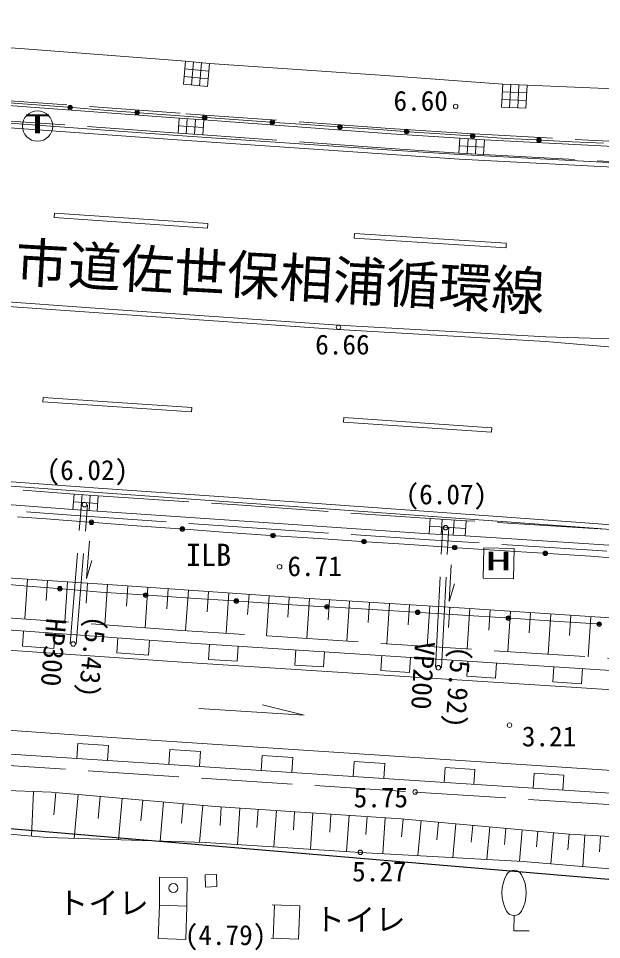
# Model space of a CAD drawing. Units: millimetres, scale not verified. Extents: x -107123 to 114729, y -74161 to 66839.
# Drawn here: x -22341 to -3093, y 2984 to 33414 of the extents above; entities that cross this region are included whole.
import ezdxf
from ezdxf.enums import TextEntityAlignment as Align

# ---------------------------------------------------------------- set-up
doc = ezdxf.new("R2010")
doc.units = ezdxf.units.MM
doc.header["$LTSCALE"] = 500
doc.linetypes.add('DASHED', pattern=[7.5, 6, -1.5])
for name, color, linetype, lineweight in [('1-0_一 般', 7, 'Continuous', 9), ('1-2_躯体', 1, 'Continuous', 30), ('1-8_0', 8, 'Continuous', 13)]:
    doc.layers.add(name, color=color, linetype=linetype, lineweight=lineweight)
doc.styles.add('ＭＳ ゴシック', font='')
doc.styles.get('ＭＳ ゴシック').set_extended_font_data('MS Gothic')

msp = doc.modelspace()

# ---------------------------------------------------------------- linework, layer by layer
at = {"layer": '1-0_一 般'}
for p, q in [((-16561.2, 31976.6), (-16632.3, 31213.9)), ((-16296.3, 31951.8), (-16367.4, 31189.2)), ((-16849.8, 31747), (-16055.1, 31672.9)), ((-16031.4, 31927.1), (-10082.9, 31514.6)), ((-16873.5, 31492.8), (-16078.8, 31418.7)), ((-10082.9, 31514.6), (-6353.9, 31246)), ((-6087.3, 31232.2), (-6126.8, 30471.8)), ((-5820.8, 31218.4), (-5860.3, 30458)), ((-6380.1, 30739.1), (-5580.6, 30697.6)), ((-6367, 30992.5), (-5567.5, 30951.1)), ((-22785.3, 30636.3), (-21741.3, 30556.6)), ((-20697.2, 30476.8), (-21741.3, 30556.6)), ((-20571.9, 30467.3), (-19527.8, 30387.5)), ((-18483.7, 30307.8), (-19527.8, 30387.5)), ((-18358.4, 30298.2), (-17314.3, 30218.5)), ((-16260.5, 30145), (-17314.3, 30218.5)), ((-16134.1, 30136.2), (-15080.3, 30062.8)), ((-16242.2, 29815.1), (-17054.3, 29870.2)), ((-16767, 30097.6), (-16800.3, 29606.1)), ((-16496.2, 30079.2), (-16529.6, 29587.8)), ((-16225.5, 30060.8), (-10043.3, 29606)), ((-14026.5, 29989.4), (-15080.3, 30062.8)), ((-13900.1, 29980.6), (-12846.3, 29907.1)), ((-11792.5, 29833.7), (-12846.3, 29907.1)), ((-11666, 29824.9), (-10612.3, 29751.5)), ((-9585.1, 29680.9), (-10612.3, 29751.5)), ((-7773.5, 29456.6), (-10043.3, 29606)), ((-9461.8, 29672.4), (-8434.7, 29601.8)), ((-7407.5, 29531.2), (-8434.7, 29601.8)), ((-7284.2, 29522.7), (-6257.1, 29452.1)), ((-7501.6, 29440.3), (-7531.2, 28946.1)), ((-7229.8, 29424.1), (-7259.4, 28929.8)), ((-5221.7, 29399.7), (-6257.1, 29452.1)), ((-5097.5, 29393.5), (-4062.1, 29341.1)), ((-3026.8, 29288.8), (-4062.1, 29341.1)), ((-6972.8, 29160.7), (-7788.3, 29209.5)), ((-21156.5, 26982.7), (-21166.7, 26833.1)), ((-21166.7, 26833.1), (-16100.7, 26486.5)), ((-16090.5, 26636.2), (-21156.5, 26982.7)), ((-16090.5, 26636.2), (-16100.7, 26486.5)), ((-11245.4, 26309.3), (-11255, 26159.6)), ((-6237.5, 25990.2), (-11245.4, 26309.3)), ((-11255, 26159.6), (-6247.1, 25840.5)), ((-6237.5, 25990.2), (-6247.1, 25840.5)), ((-21525.4, 20893.7), (-21535.4, 20744)), ((-21535.4, 20744), (-16626.8, 20415.4)), ((-16616.8, 20565), (-21525.4, 20893.7)), ((-16616.8, 20565), (-16626.8, 20415.4)), ((-11597.3, 20224.8), (-11607.6, 20075.1)), ((-6718.3, 19890.9), (-11597.3, 20224.8)), ((-11607.6, 20075.1), (-6728.5, 19741.3)), ((-6718.3, 19890.9), (-6728.5, 19741.3)), ((-20276.3, 17174.1), (-20239.5, 17683.4)), ((-20009.9, 17154.8), (-19973, 17664.1)), ((-20524.4, 17448.1), (-19725, 17390.1)), ((-22372.8, 16954.2), (-21429.8, 16882)), ((-20016, 16775.8), (-21429.8, 16882)), ((-19846.4, 16763.1), (-18432.6, 16656.8)), ((-8387.7, 16363.4), (-8357.5, 16866)), ((-7990.9, 16339.6), (-7960.7, 16842.1)), ((-17018.8, 16550.6), (-18432.6, 16656.8)), ((-16849.1, 16537.9), (-15435.3, 16431.6)), ((-8769.4, 16638.5), (-7579, 16567.1)), ((-14020.9, 16337.5), (-15435.3, 16431.6)), ((-13851.2, 16326.2), (-12436.8, 16232)), ((-11022.4, 16137.9), (-12436.8, 16232)), ((-10852.6, 16126.6), (-9438.2, 16032.4)), ((-8026.9, 15940.9), (-9438.2, 16032.4)), ((-7857.5, 15929.9), (-6446.1, 15838.4)), ((-5034.8, 15746.8), (-6446.1, 15838.4)), ((-4865.4, 15735.8), (-3454.1, 15644.3)), ((-2328.3, 15551.9), (-3454.1, 15644.3)), ((-23572.3, 14789.3), (-22311.1, 14684.4)), ((-21049.9, 14579.5), (-22311.1, 14684.4)), ((-22038.2, 14890.7), (-22126.3, 13574.6)), ((-21380.1, 14846.6), (-21424.2, 14188.6)), ((-20722, 14802.6), (-20810.7, 13478.9)), ((-20060.2, 14758.2), (-20104.5, 14096.4)), ((-19398.4, 14713.9), (-19487.5, 13382.7)), ((-18732.9, 14668.1), (-18779.7, 14002.7)), ((-18067.5, 14621.3), (-18161.4, 13286.4)), ((-20898.6, 14566.9), (-19637.4, 14462)), ((-18226.9, 14368.8), (-19637.4, 14462)), ((-18057.6, 14357.6), (-16647.2, 14264.4)), ((-17400, 14574.3), (-17447, 13906.8)), ((-16732.5, 14527.3), (-16826.7, 13189.3)), ((-16063.5, 14480.2), (-16110.6, 13811.2)), ((-15394.6, 14433.1), (-15488.3, 13101.9)), ((-14729, 14386.2), (-14775.8, 13720.6)), ((-14063.3, 14339.4), (-14156.6, 13015.1)), ((-15236.7, 14171.2), (-16647.2, 14264.4)), ((-15067.4, 14160), (-13656.9, 14066.8)), ((-12244.3, 13980.8), (-13656.9, 14066.8)), ((-13401.2, 14292.8), (-13447.8, 13630.6)), ((-12738.8, 14248.8), (-12821.7, 12928)), ((-12078.5, 14207.3), (-12119.9, 13547)), ((-11418.1, 14165.9), (-11501.1, 12841.9)), ((-10756.1, 14124.4), (-10797.6, 13462.4)), ((-10094.1, 14082.9), (-10177.4, 12755.6)), ((-9430.5, 14041.3), (-9472.1, 13377.6)), ((-8766.8, 13999.6), (-8850.3, 12669.1)), ((-16978.1, 12798.2), (-33129.5, 13975.7)), ((-12074.8, 13970.5), (-10662.2, 13884.5)), ((-9249.5, 13798.5), (-10662.2, 13884.5)), ((-9080, 13788.2), (-7667.4, 13702.2)), ((-8101.6, 13957.9), (-8143.3, 13292.6)), ((-6254.1, 13608.5), (-7667.4, 13702.2)), ((-7436.4, 13915.5), (-7525, 12582.7)), ((-6770, 13871.2), (-6814.3, 13204.8)), ((-6103.6, 13826.9), (-6192, 12495.8)), ((-5438, 13782.7), (-5482.2, 13117.1)), ((-4772.4, 13738.4), (-4860.8, 12409)), ((-4107.7, 13694.3), (-4151.9, 13029.5)), ((-6084.5, 13597.2), (-4671.2, 13503.5)), ((-3257.9, 13409.7), (-4671.2, 13503.5)), ((-3443, 13650.1), (-3531.2, 12322.3)), ((-33182.8, 13256.1), (-16781.4, 12137)), ((-18780.6, 9626.4), (-33374.7, 10667.1)), ((-27712.1, 8118.2), (-21263.4, 7851.5)), ((-21843.8, 7875.5), (-21904.8, 6400.1)), ((-21106.5, 7837.9), (-21170.6, 7102.3)), ((-20371, 7773.8), (-20497.1, 6324.3)), ((-19646.2, 7710.8), (-19709.3, 6986)), ((-18921.4, 7647.7), (-19040.6, 6278)), ((-18236.6, 7588.1), (-18296.2, 6903.3)), ((-17551.7, 7528.5), (-17664.4, 6234.4)), ((-16904.7, 7472.2), (-16961, 6825.1)), ((-16257.6, 7415.9), (-16364, 6193.1)), ((-15645.9, 7366.9), (-15686.6, 6754.6)), ((-15033.5, 7326.2), (-15113.7, 6120.5)), ((-14430.7, 7286.1), (-14470.7, 6683.2)), ((-13827.8, 7246), (-13907.7, 6044.4)), ((-13227, 7206.1), (-13266.9, 6605.3)), ((-12626.2, 7166.1), (-12705.8, 5968.7)), ((-12027.5, 7126.3), (-12067.3, 6527.6)), ((-11428.7, 7086.5), (-11508.1, 5893.2)), ((-10832, 7046.8), (-10871.7, 6450.2)), ((-10235.4, 7007.2), (-10314.1, 5823.3)), ((-21397, 6352.8), (-28294.5, 6994.6)), ((-9643.6, 6966.2), (-9697.4, 6375.4)), ((-9052.8, 6912.4), (-9157.9, 5758.8)), ((-8475.9, 6859.8), (-8528.5, 6283)), ((-7899.1, 6807.2), (-8000.6, 5694.2)), ((-7342.6, 6756.5), (-7393.4, 6200)), ((-6786.1, 6705.8), (-6884, 5631.9)), ((-6249.2, 6656.9), (-6298.1, 6119.9)), ((-5712.3, 6607.9), (-5806.7, 5571.8)), ((-5194.2, 6560.7), (-5241.4, 6042.7)), ((-4676.2, 6513.5), (-4769.7, 5486.9)), ((-4162.9, 6466.7), (-4209.7, 5953.4)), ((-4160.7, 6466.5), (5765.3, 5873.9)), ((-3648.4, 6435.9), (-3710.5, 5396.2)), ((-3128.6, 6404.9), (-3159.6, 5885)), ((-16779.5, 4090.1), (-16776.5, 5019.1)), ((-13055.2, 4097.8), (-13964.6, 4130.8)), ((-13890.4, 4129.7), (-13930.4, 3030.4)), ((-5982.8, 3776.6), (-5983.6, 3276.6)), ((-5983.6, 3276.6), (-5483.6, 3275.8))]:
    msp.add_line(p, q, dxfattribs=at)
at = {"layer": '1-0_一 般', "linetype": 'DASHED'}
for p, q in [((-17073.9, 29624.7), (-22754.4, 30034.2)), ((-10076.1, 29112.4), (-16258.9, 29569.4)), ((-10079.3, 29781.9), (-7706.4, 29620.6)), ((-10076.1, 29112.4), (-7801.2, 28962.3)), ((-20634.8, 12757.9), (-20262, 17361)), ((-20435.5, 12741.8), (-20062.6, 17344.8)), ((-8580, 11968.6), (-8338.1, 16594.8)), ((-8380.3, 11958.1), (-8138.4, 16584.4))]:
    msp.add_line(p, q, dxfattribs=at)
for points in [[(-10079.3, 29781.9), (-17004.4, 30280.5), (-22633.8, 30695.9), (-27423.2, 31080.1), (-30969.6, 31353.6), (-37974.1, 31943.8), (-41862.2, 32331), (-47464.9, 32901.6), (-52278, 33413.7)], [(-7706.4, 29620.6), (-1424.4, 29281.6), (2512, 29080.1)], [(-6987.6, 28913.6), (-1421.1, 28615.3), (2461.8, 28421.5)], [(-48545, 20174.5), (-44745.9, 19794.2), (-38783, 19219.1), (-36852.2, 19038.9), (-32506, 18653.1), (-30673.2, 18499), (-25926.9, 18101.7), (-20505.9, 17702.7)], [(-48629.6, 19462.5), (-44940, 19094.4), (-38861.3, 18518.6), (-36876.7, 18328.4), (-32590.1, 17948.4), (-30576.4, 17770.9), (-25812.4, 17392.8), (-20455, 16990.2)], [(-19707, 17644.8), (-15113.2, 17340.2), (-8754.3, 16889.8)], [(-20455, 16990.2), (-15104.5, 16615.6), (-8771.5, 16188.8)], [(794.6, 16281.5), (-3533.2, 16578.8), (-7551.9, 16817.6)], [(26305.2, 13245.4), (21812.7, 13662), (16572.6, 14152.9), (11659, 14602.5), (6469.6, 15071.7), (823.7, 15544.2), (-3392.1, 15849.5), (-8771.5, 16188.8)], [(5919.7, 11726.7), (94.1, 12085.9), (-16950.5, 13197.2), (-33099.9, 14374.6)], [(-33462.1, 9488.7), (-27523.5, 9045.6), (-9244.3, 7858.1)], [(-9244.3, 7858.1), (2416.2, 7104.6), (5950.4, 6873.9)]]:
    msp.add_lwpolyline(points, dxfattribs=at)
at = {"layer": '1-0_一 般'}
for points in [[(-4935.7, 22893.4), (-11772.9, 23284.2), (-18894.1, 23777.7), (-24084.5, 24147.3), (-28351.1, 24463.8), (-32616.8, 24821.4), (-34511.2, 24977.8), (-37430, 25251.8), (-42255, 25719.2), (-47224.4, 26201), (-50947.9, 26603.9), (-54234.6, 26949.9), (-63144.3, 27949.7), (-68360.3, 28601.1), (-72412, 29137.3), (-76329, 29663.8), (-81210.1, 30325.1), (-85951.9, 30968.7), (-91577.4, 31743.4), (-98197.4, 32612), (-101400.8, 33061.9)], [(-26489.7, 32717.9), (-22145.5, 32406), (-16826.1, 32001.3)], [(-38049.9, 31112.1), (-31158.8, 30519.5), (-27555.6, 30200), (-22784.9, 29815.2), (-17098.4, 29400.5), (-10018.1, 28915.6), (-7796.1, 28764.7), (-1432.5, 28429.2), (2447.5, 28229.2), (6687.9, 28052.3), (9851.3, 27910.8), (19993.8, 27474.6), (23844.5, 27309.9), (23845.1, 27309.9)], [(29260.3, 27228.5), (23850.9, 27459.8), (20000.3, 27624.5), (9857.9, 28060.7), (6694.4, 28202.2), (2454.5, 28379.1), (-1424.7, 28579), (-7787.1, 28914.5), (-10007.9, 29065.3), (-17087.8, 29550.1), (-22773.4, 29964.8), (-27543, 30349.4), (-31145.8, 30669), (-38036.5, 31261.5)], [(-5554.3, 31204.5), (-1376.4, 31027.4), (2586.6, 30872.7)], [(-26665.1, 30853.2), (-22670.8, 30535.9), (-17037.7, 30115.9)], [(2498.1, 28915.9), (-1417.2, 29117.2), (-6958, 29407.8)], [(-102585.9, 27184), (-92676, 25816.1), (-85006.3, 24761.3), (-79953.5, 24062.1), (-76934.1, 23662.2), (-70966.1, 22858.6), (-64763.5, 22019.7), (-61407, 21608.1), (-56891.6, 21104.4), (-52716.9, 20641.7), (-48587.3, 20200.8), (-44796.8, 19810.9), (-38800.4, 19226), (-36843.2, 19067.2), (-30679.3, 18558.3), (-25906.8, 18199.5), (-19715.1, 17749.8), (-15098.3, 17423), (-7594.2, 16887.1), (-3507.2, 16588.2), (6480.1, 15806), (11735.8, 15350.9), (17843.1, 14775.3), (26385.1, 13996.8)], [(26398.8, 14146.2), (17857, 14924.7), (11749.3, 15500.3), (6492.5, 15955.5), (-3495.9, 16737.8), (-7583.4, 17036.7), (-15087.7, 17572.7), (-19704.3, 17899.4), (-25895.7, 18349.1), (-30667.5, 18707.9), (-36830.9, 19216.7), (-38787.1, 19375.4), (-44781.8, 19960.2), (-48571.7, 20350), (-52700.7, 20790.9), (-56875, 21253.5), (-61389.6, 21757.1), (-64744.4, 22168.5), (-70946, 23007.2), (-76914.2, 23810.9), (-79933.4, 24210.7), (-84985.8, 24909.9), (-92655.6, 25964.7), (-102565.4, 27332.6)], [(-37444.2, 25102.4), (-34524.3, 24828.4), (-32629.2, 24671.9), (-28362.9, 24314.2), (-24095.4, 23997.7), (-18904.6, 23628.1), (-11782.4, 23134.5), (-4946.3, 22743.7), (-140, 22335), (4948.5, 21933.4), (11540.5, 21382.6), (15728.9, 21028.7), (19912.5, 20667), (23509.7, 20364.6), (28841.2, 19991.8)], [(23660.4, 22026.7), (20095, 22116.5), (15498.5, 22249.7), (10984.9, 22385.7), (4320.4, 22585.2), (-526.7, 22758.4), (-4938.7, 22893.5)], [(-20542.8, 17193.4), (-25888.5, 17596), (-30574.1, 17970.2), (-32572.6, 18151.6), (-36863.9, 18530.2), (-38848.8, 18711), (-44786.7, 19296.2), (-48717.9, 19678.8)], [(-19743.4, 17135.5), (-14402.3, 16772.9), (-8784.4, 16387.2)], [(-19995.1, 16142.8), (-20091.9, 14906.2), (-19915.9, 15506.3)], [(-7594.1, 16315.8), (-3508.8, 16061.2), (752.2, 15766)], [(-8053.4, 15368.1), (-8128.6, 14151.9), (-7944.7, 14735)], [(4686.9, 13021.8), (-1818.4, 13542.1), (-7613.2, 13927.3), (-13081.6, 14270.3), (-19073.7, 14692.1), (-23714.2, 15003)], [(-22173.5, 13177), (-22209.9, 12678.3), (-21170.8, 12602.5), (-21134.5, 13101.2)], [(-19056.3, 12949.7), (-19092.6, 12451), (-18053.5, 12375.2), (-18017.2, 12873.9)], [(-16978.1, 12798.2), (68.8, 11686.7), (12833.4, 10899.5)], [(-16031, 12736.4), (-16063.6, 12237.5), (-15116.5, 12175.7), (-15084, 12674.7)], [(-13189.9, 12551.2), (-13222.4, 12052.2), (-12275.4, 11990.5), (-12242.8, 12489.4)], [(-10348.7, 12365.9), (-10381.3, 11867), (-9434.2, 11805.3), (-9401.7, 12304.2)], [(-7507.6, 12180.7), (-7540.1, 11681.8), (-6593.1, 11620), (-6560.5, 12119)], [(-16781.4, 12137), (180.7, 11046.9), (17384.9, 9946.4)], [(-4666.4, 11995.5), (-4699, 11496.5), (-3751.9, 11434.8), (-3719.4, 11933.7)], [(-16390.8, 10619.5), (-12909, 10401.5), (-14281.9, 10738.8)], [(-9266.9, 8234.6), (-27507.6, 9431.4), (-33434.8, 9856.6)], [(-19400.6, 8899.5), (-19367.9, 9398.4), (-20381.3, 9464.9), (-20414, 8966)], [(11864.6, 7582.9), (106.2, 8377.4), (-18780.6, 9626.4)], [(-16360.5, 8700), (-16327.8, 9198.9), (-17341.1, 9265.4), (-17373.9, 8766.5)], [(-13320.4, 8500.5), (-13287.7, 8999.5), (-14301, 9066), (-14333.8, 8567)], [(-10280.3, 8301.1), (-10247.5, 8800), (-11260.9, 8866.5), (-11293.6, 8367.5)], [(-7308.3, 8108.4), (-7276.1, 8607.4), (-8255.4, 8670.4), (-8287.6, 8171.5)], [(5969, 7252.3), (2484.9, 7477.6), (-9266.9, 8234.6)], [(-4370.3, 7919.1), (-4338.2, 8418.1), (-5317.5, 8481.2), (-5349.6, 7982.2)], [(-4160.7, 6466.5), (-9707.3, 6972), (-15853.1, 7380.7), (-21263.4, 7851.5)], [(-21397, 6352.8), (-16166.4, 6186.8), (-11056.4, 5864.7), (-5676.6, 5564.6)], [(-5676.6, 5564.6), (2891.2, 4831), (8046.7, 4438), (15640.3, 3802.5)], [(-17689, 4123.1), (-17681.4, 5050.5), (-16776.5, 5019.1)], [(-14004.6, 3031.6), (-13095.2, 2998.5), (-13055.2, 4097.8)]]:
    msp.add_lwpolyline(points, dxfattribs=at)
for points in [[(-16826.1, 32001.3), (-16897.2, 31238.6), (-16102.5, 31164.5), (-16031.4, 31927.1)], [(-6353.9, 31246), (-6393.3, 30485.6), (-5593.8, 30444.2), (-5554.3, 31204.5)], [(-16225.5, 30060.8), (-17037.7, 30115.9), (-17071, 29624.5), (-16258.9, 29569.4)], [(-6958, 29407.8), (-7773.5, 29456.6), (-7803.1, 28962.4), (-6987.6, 28913.6)], [(-20542.8, 17193.4), (-19743.4, 17135.5), (-19706.5, 17644.8), (-20505.9, 17702.7)], [(-8784.4, 16387.2), (-7594.1, 16315.8), (-7563.9, 16818.3), (-8754.3, 16889.8)], [(-7003.7, 14919.7), (-6003.9, 14898.8), (-5982.9, 15898.6), (-6982.7, 15919.5)], [(-15787.5, 4732.3), (-15803.2, 5132), (-16182.9, 5117.1), (-16167.2, 4717.4)], [(-16779.5, 4090.1), (-17688.9, 4123.1), (-17728.8, 3023.9), (-16819.4, 2990.8)]]:
    msp.add_lwpolyline(points, close=True, dxfattribs=at)
for centre, radius in [((-20634.5, 30472), 75), ((-20634.5, 30472), 49.5), ((-20634.5, 30472), 24.5), ((-21710.8, 29857.7), 500), ((-18421, 30303), 75), ((-18421, 30303), 49.5), ((-18421, 30303), 24.5), ((-16197.3, 30140.6), 75), ((-16197.3, 30140.6), 49.5), ((-16197.3, 30140.6), 24.5), ((-13963.3, 29985), 75), ((-13963.3, 29985), 49.5), ((-13963.3, 29985), 24.5), ((-11729.3, 29829.3), 75), ((-11729.3, 29829.3), 49.5), ((-11729.3, 29829.3), 24.5), ((-9523.5, 29676.6), 75), ((-9523.5, 29676.6), 49.5), ((-9523.5, 29676.6), 24.5), ((-7345.9, 29527), 75), ((-7345.9, 29527), 49.5), ((-7345.9, 29527), 24.5), ((-5159.6, 29396.6), 75), ((-5159.6, 29396.6), 49.5), ((-5159.6, 29396.6), 24.5), ((-19931.2, 16769.4), 75), ((-19931.2, 16769.4), 49.5), ((-19931.2, 16769.4), 24.5), ((-16934, 16544.2), 75), ((-16934, 16544.2), 49.5), ((-16934, 16544.2), 24.5), ((-13936.1, 16331.8), 75), ((-13936.1, 16331.8), 49.5), ((-13936.1, 16331.8), 24.5), ((-10937.5, 16132.2), 75), ((-10937.5, 16132.2), 49.5), ((-10937.5, 16132.2), 24.5), ((-7942.2, 15935.4), 75), ((-7942.2, 15935.4), 49.5), ((-7942.2, 15935.4), 24.5), ((-4950.1, 15741.3), 75), ((-4950.1, 15741.3), 49.5), ((-4950.1, 15741.3), 24.5), ((-20974.2, 14573.2), 75), ((-20974.2, 14573.2), 49.5), ((-20974.2, 14573.2), 24.5), ((-18142.3, 14363.2), 75), ((-18142.3, 14363.2), 49.5), ((-18142.3, 14363.2), 24.5), ((-15152, 14165.6), 75), ((-15152, 14165.6), 49.5), ((-15152, 14165.6), 24.5), ((-12159.5, 13975.6), 75), ((-12159.5, 13975.6), 49.5), ((-12159.5, 13975.6), 24.5), ((-9164.8, 13793.4), 75), ((-9164.8, 13793.4), 49.5), ((-9164.8, 13793.4), 24.5), ((-6169.3, 13602.9), 75), ((-6169.3, 13602.9), 49.5), ((-6169.3, 13602.9), 24.5), ((-3173.1, 13404.1), 75), ((-3173.1, 13404.1), 49.5), ((-3173.1, 13404.1), 24.5), ((-17227.2, 4687.2), 150)]:
    msp.add_circle(centre, radius, dxfattribs=at)
for centre, radius, start, end in [((-5980.8, 4993.3), 283.3, 27.977, 151.83202), ((-5114.9, 4525.2), 1267.7, 151.65504, 208.15398), ((-6856.5, 4528.1), 1275, 331.83202, 27.977), ((-5982.3, 4059.9), 283.3, 207.977, 331.83202)]:
    msp.add_arc(centre, radius, start, end, dxfattribs=at)
at = {"layer": '1-2_躯体'}
msp.add_lwpolyline([(6088.7, -40899), (8073.6, 4038.8), (-62829.6, 10042.1), (-75424.2, 11611.3), (-87178.9, 13362.3), (-92161.9, 15319.6), (-94091.9, 16256.2), (-94192.9, 5468), (-94275.8, -21622.7), (-103132.8, -39969.1)], close=True, dxfattribs=at)
at = {"layer": '1-8_0'}
for centre in [(-7908.7, 30506.2), (-11777.6, 23209.4), (-20162.3, 17352.9), (-8238.3, 16589.6), (-13721.1, 15296.9), (-20535.1, 12749.8), (-8480.1, 11963.3), (-6130.9, 10067.5), (-9244.3, 7858.1), (-11056.4, 5864.7)]:
    msp.add_circle(centre, 75, dxfattribs=at)

# ---------------------------------------------------------------- texts
at = {"layer": '1-0_一 般', "style": 'ＭＳ ゴシック', "width": 2}
for s, p in [('T', (-22135.8, 29432.7)), ('H', (-6919.1, 14989.2))]:
    msp.add_text(s, height=623.2, dxfattribs=at).set_placement(p, align=Align.BOTTOM_LEFT)
at = {"layer": '1-0_一 般', "style": 'ＭＳ ゴシック'}
for s, height, rotation, p in [('市道佐世保相浦循環線', 1283, 356.759, (-22501.4, 24347.7)), ('HP300', 659.8, 265.25, (-21613.8, 13631.6)), ('VP200', 659.8, 266.771, (-9448.8, 12856.4))]:
    msp.add_text(s, height=height, rotation=rotation, dxfattribs=at).set_placement(p, align=Align.BOTTOM_LEFT)
for s, p in [('ILB', (-16814.8, 15108.1)), ('トイレ', (-21038.3, 3606.5)), ('トイレ', (-12564.4, 3060.8))]:
    msp.add_text(s, height=733.1, dxfattribs=at).set_placement(p, align=Align.BOTTOM_LEFT)
at = {"layer": '1-8_0', "color": 7, "style": 'ＭＳ ゴシック'}
for s, p in [('6.60', (-9960.7, 30164.9)), ('6.66', (-12545.2, 22113.1)), ('(6.02)', (-21412.4, 17966.8)), ('(6.07)', (-9561.9, 17164.6)), ('6.71', (-13462.3, 14791.4)), ('3.21', (-5724.1, 9167.7)), ('5.75', (-11276.8, 7152.3)), ('5.27', (-11327.5, 4705.5)), ('(4.79)', (-16851.2, 2605))]:
    msp.add_text(s, height=659.8, dxfattribs=at).set_placement(p, align=Align.BOTTOM_LEFT)
for s, rotation, p in [('(5.43)', 264.004, (-20278.8, 13718.3)), ('(5.92)', 265.841, (-8249.1, 12703.8))]:
    msp.add_text(s, height=659.8, rotation=rotation, dxfattribs=at).set_placement(p, align=Align.BOTTOM_LEFT)

doc.saveas('drawing.dxf')
